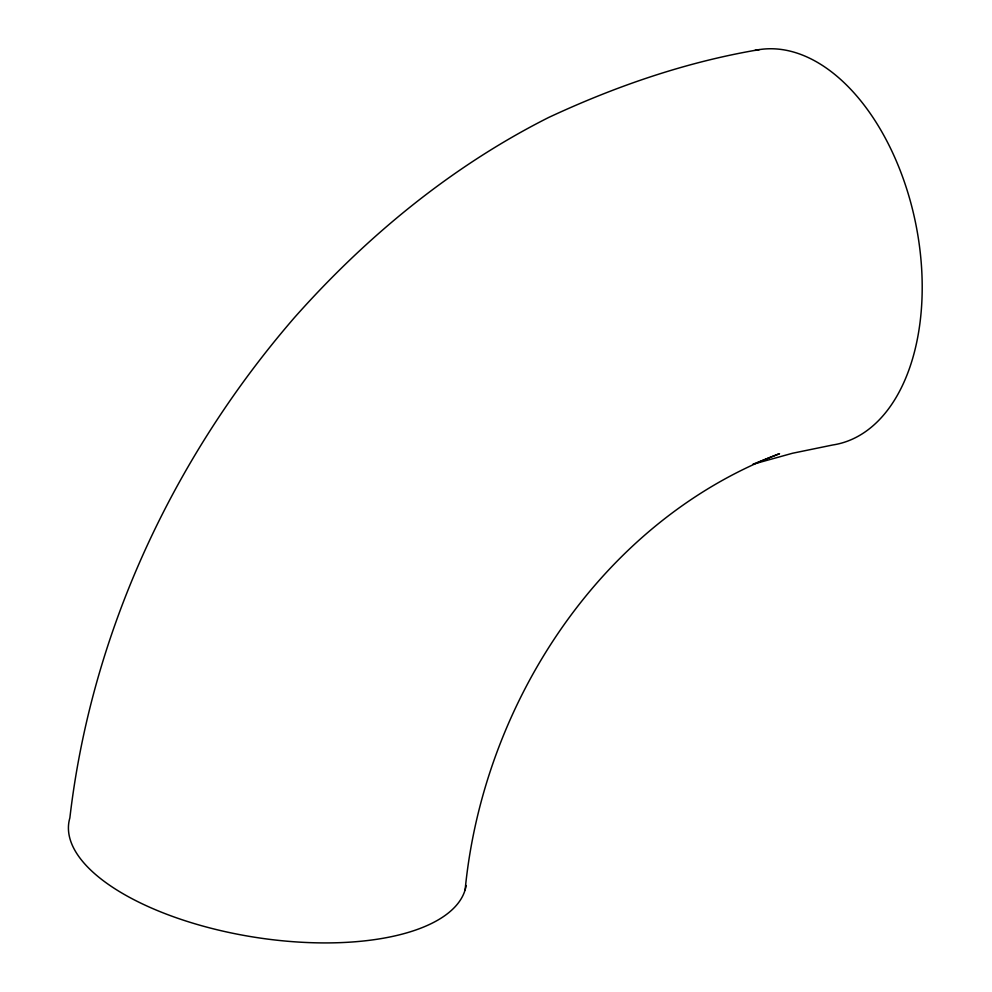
<?xml version="1.0" encoding="UTF-8"?>
<svg xmlns="http://www.w3.org/2000/svg" width="992" height="992" viewBox="0 0 992 992"><rect width="100%" height="100%" fill="white"/><g stroke="black" fill="none" stroke-linecap="round" stroke-linejoin="round"><path stroke-width="1.49" d="M465.149 889.774C483.129 703.464 601.264 521.494 779.526 453.679L752.829 464.281L792.509 453.257L832.784 444.974A201.128 121.929 78.4 0 0 916.062 225.358A201.128 121.929 78.4 0 0 754.949 50.418M759.413 49.6C686.179 61.901 615.871 86.155 548.7 117.453C451.472 166.433 366.358 236.505 294.326 317.738C172.906 458.068 91.338 633.082 69.862 817.929A201.128 84.37 9 0 0 248.732 936.262A201.128 84.37 9 0 0 466.128 885.484"/></g></svg>
